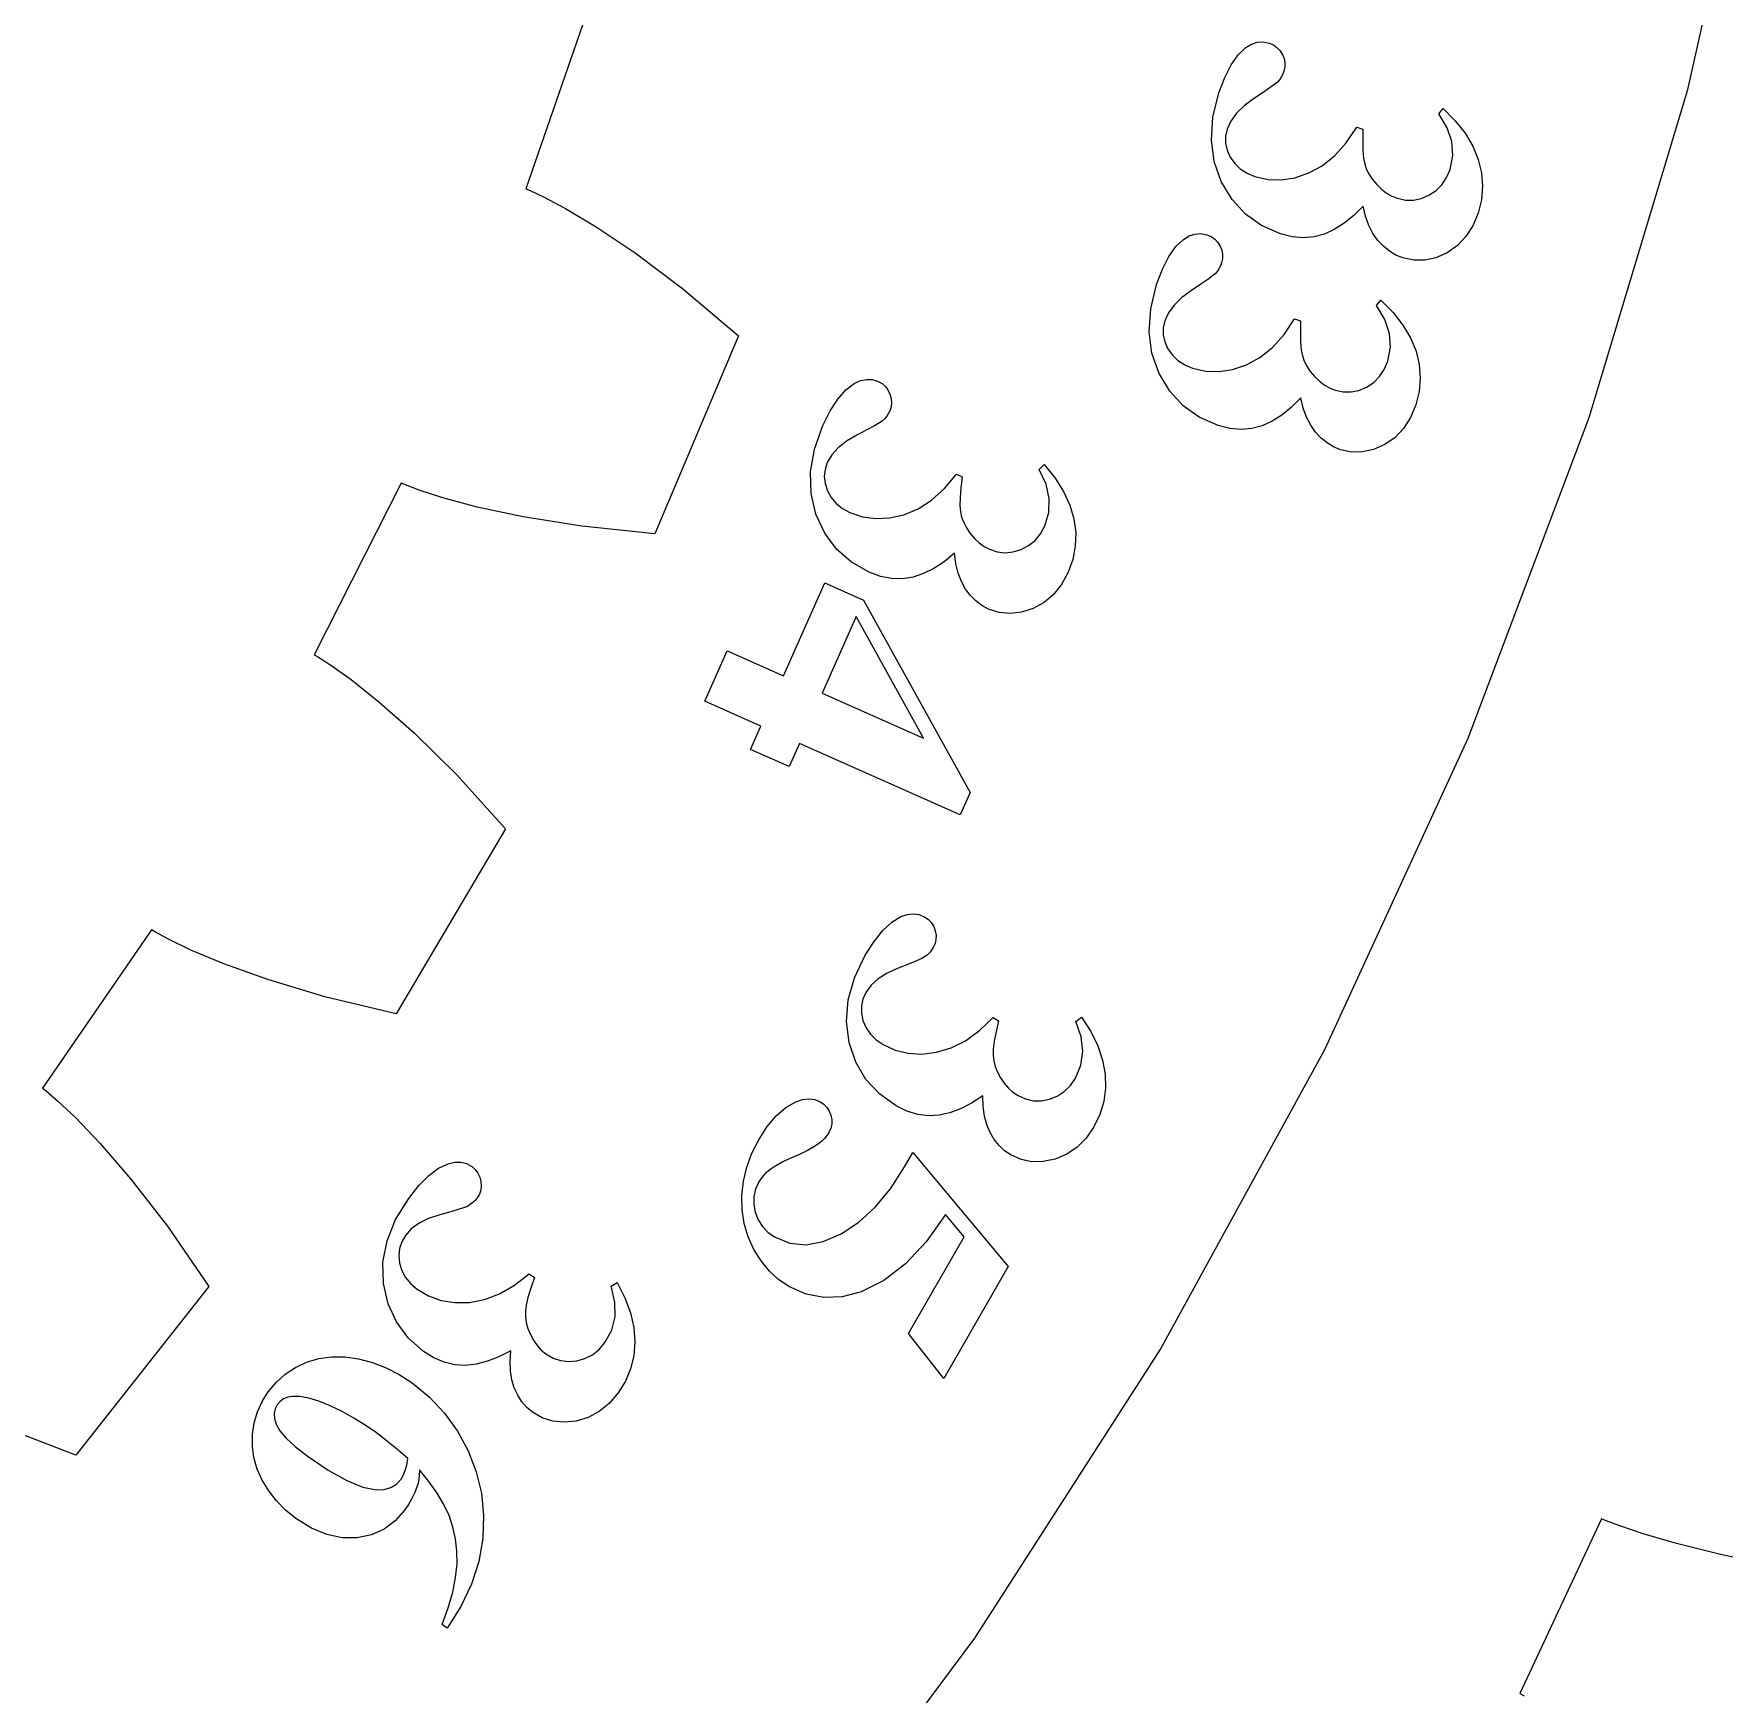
# Model space of a CAD drawing. Header units: metres. Extents: x -322 to 194, y -258 to 258.
# Drawn here: x 68.5 to 119.6, y -86.2 to -36 of the extents above; entities that cross this region are included whole.
import ezdxf

# ---------------------------------------------------------------- set-up
doc = ezdxf.new("R2010")
doc.units = ezdxf.units.M

msp = doc.modelspace()

# ---------------------------------------------------------------- linework, layer by layer
for p, q in [((118.508, -37.7112), (120.789, -27.6088)), ((85.2927, -35.221), (83.3859, -40.7125)), ((104.701, -36.968), (104.914, -36.6683)), ((104.914, -36.6683), (105.145, -36.4504)), ((105.145, -36.4504), (105.318, -36.3451)), ((105.318, -36.3451), (105.494, -36.2869)), ((105.494, -36.2869), (105.673, -36.2758)), ((105.673, -36.2758), (105.855, -36.3119)), ((105.855, -36.3119), (105.981, -36.366)), ((105.981, -36.366), (106.089, -36.4409)), ((106.089, -36.4409), (106.179, -36.5365)), ((106.179, -36.5365), (106.251, -36.653)), ((106.251, -36.653), (106.302, -36.7801)), ((106.302, -36.7801), (106.326, -36.9066)), ((104.508, -37.3494), (104.701, -36.968)), ((106.261, -37.2514), (106.216, -37.3386)), ((106.297, -37.158), (106.261, -37.2514)), ((106.325, -37.0326), (106.297, -37.158)), ((106.326, -36.9066), (106.325, -37.0326)), ((104.335, -37.8126), (104.508, -37.3494)), ((105.669, -37.8046), (105.384, -37.9938)), ((105.883, -37.6584), (105.669, -37.8046)), ((106.026, -37.555), (105.883, -37.6584)), ((106.1, -37.4944), (106.026, -37.555)), ((106.163, -37.4196), (106.1, -37.4944)), ((106.216, -37.3386), (106.163, -37.4196)), ((115.528, -47.63), (118.508, -37.7112)), ((104.155, -38.5469), (104.335, -37.8126)), ((105.094, -38.2089), (104.864, -38.4334)), ((105.384, -37.9938), (105.094, -38.2089)), ((110.977, -38.4472), (111.111, -38.289)), ((111.111, -38.289), (111.479, -38.6577)), ((104.108, -39.2394), (104.155, -38.5469)), ((104.694, -38.6672), (104.584, -38.9103)), ((104.864, -38.4334), (104.694, -38.6672)), ((111.229, -38.8697), (110.977, -38.4472)), ((111.479, -38.6577), (111.779, -39.0371)), ((104.191, -39.8903), (104.108, -39.2394)), ((104.584, -38.9103), (104.537, -39.1253)), ((104.537, -39.1253), (104.537, -39.3385)), ((104.537, -39.3385), (104.584, -39.5499)), ((107.836, -39.7127), (108.185, -39.3255)), ((108.185, -39.3255), (108.505, -38.8552)), ((108.505, -38.8552), (108.687, -38.9145)), ((108.687, -38.9145), (108.681, -39.2584)), ((108.681, -39.2584), (108.687, -39.5491)), ((111.371, -39.2909), (111.229, -38.8697)), ((111.401, -39.7106), (111.371, -39.2909)), ((111.779, -39.0371), (112.01, -39.427)), ((104.584, -39.5499), (104.677, -39.7596)), ((104.677, -39.7596), (104.811, -39.9527)), ((107.457, -40.0169), (107.836, -39.7127)), ((108.687, -39.5491), (108.708, -39.7866)), ((108.708, -39.7866), (108.742, -39.971)), ((111.321, -40.1288), (111.401, -39.7106)), ((112.01, -39.427), (112.174, -39.8276)), ((112.174, -39.8276), (112.271, -40.2338)), ((104.407, -40.4994), (104.191, -39.8903)), ((104.811, -39.9527), (104.98, -40.1144)), ((104.98, -40.1144), (105.184, -40.2448)), ((105.184, -40.2448), (105.423, -40.3437)), ((105.423, -40.3437), (105.818, -40.4324)), ((106.631, -40.3796), (107.049, -40.2381)), ((107.049, -40.2381), (107.457, -40.0169)), ((108.742, -39.971), (108.795, -40.1283)), ((108.795, -40.1283), (108.872, -40.2837)), ((108.872, -40.2837), (108.975, -40.4372)), ((111.216, -40.3789), (111.321, -40.1288)), ((112.271, -40.2338), (112.303, -40.6394)), ((83.3859, -40.7125), (83.522, -40.7689)), ((83.522, -40.7689), (83.9249, -40.9576)), ((104.73, -41.0395), (104.407, -40.4994)), ((105.818, -40.4324), (106.22, -40.4443)), ((106.22, -40.4443), (106.631, -40.3796)), ((108.975, -40.4372), (109.102, -40.5887)), ((109.102, -40.5887), (109.247, -40.7276)), ((109.247, -40.7276), (109.4, -40.8431)), ((109.4, -40.8431), (109.562, -40.9352)), ((110.682, -40.9126), (110.896, -40.7708)), ((110.896, -40.7708), (111.074, -40.5929)), ((111.074, -40.5929), (111.216, -40.3789)), ((112.303, -40.6394), (112.269, -41.0445)), ((83.9249, -40.9576), (84.5889, -41.3099)), ((84.5889, -41.3099), (85.5108, -41.8612)), ((105.135, -41.4819), (104.73, -41.0395)), ((108.692, -41.2376), (108.407, -41.5229)), ((108.768, -41.5464), (108.692, -41.2376)), ((109.562, -40.9352), (109.733, -41.0039)), ((109.733, -41.0039), (109.974, -41.0571)), ((109.974, -41.0571), (110.212, -41.0597)), ((110.212, -41.0597), (110.448, -41.0115)), ((110.448, -41.0115), (110.682, -40.9126)), ((112.269, -41.0445), (112.171, -41.449)), ((85.5108, -41.8612), (86.6894, -42.6526)), ((105.622, -41.8266), (105.135, -41.4819)), ((106.191, -42.0737), (105.622, -41.8266)), ((108.117, -41.7591), (107.822, -41.9459)), ((108.407, -41.5229), (108.117, -41.7591)), ((108.868, -41.8223), (108.768, -41.5464)), ((108.991, -42.0654), (108.868, -41.8223)), ((112.011, -41.8335), (111.801, -42.1615)), ((112.171, -41.449), (112.011, -41.8335)), ((103.031, -42.4638), (103.262, -42.2459)), ((103.262, -42.2459), (103.435, -42.1406)), ((103.435, -42.1406), (103.611, -42.0824)), ((103.611, -42.0824), (103.79, -42.0713)), ((103.79, -42.0713), (103.972, -42.1074)), ((103.972, -42.1074), (104.098, -42.1615)), ((104.098, -42.1615), (104.206, -42.2364)), ((104.206, -42.2364), (104.296, -42.332)), ((104.296, -42.332), (104.368, -42.4485)), ((106.546, -42.1628), (106.191, -42.0737)), ((106.887, -42.1941), (106.546, -42.1628)), ((107.212, -42.1677), (106.887, -42.1941)), ((107.522, -42.0835), (107.212, -42.1677)), ((107.822, -41.9459), (107.522, -42.0835)), ((109.139, -42.2756), (108.991, -42.0654)), ((109.305, -42.4543), (109.139, -42.2756)), ((111.801, -42.1615), (111.541, -42.433)), ((86.6894, -42.6526), (88.125, -43.7325)), ((102.625, -43.1449), (102.818, -42.7635)), ((102.818, -42.7635), (103.031, -42.4638)), ((104.368, -42.4485), (104.419, -42.5756)), ((104.442, -42.8281), (104.414, -42.9534)), ((104.419, -42.5756), (104.443, -42.7021)), ((104.443, -42.7021), (104.442, -42.8281)), ((109.486, -42.6022), (109.305, -42.4543)), ((109.682, -42.7192), (109.486, -42.6022)), ((109.892, -42.8052), (109.682, -42.7192)), ((110.225, -42.8765), (109.892, -42.8052)), ((110.559, -42.8741), (110.225, -42.8765)), ((110.894, -42.7979), (110.559, -42.8741)), ((111.23, -42.648), (110.894, -42.7979)), ((111.541, -42.433), (111.23, -42.648)), ((102.452, -43.6081), (102.625, -43.1449)), ((104.143, -43.3504), (104, -43.4539)), ((104.217, -43.2898), (104.143, -43.3504)), ((104.279, -43.2151), (104.217, -43.2898)), ((104.333, -43.1341), (104.279, -43.2151)), ((104.378, -43.0469), (104.333, -43.1341)), ((104.414, -42.9534), (104.378, -43.0469)), ((88.125, -43.7325), (89.8184, -45.1593)), ((102.272, -44.3424), (102.452, -43.6081)), ((103.501, -43.7892), (103.211, -44.0044)), ((103.786, -43.6001), (103.501, -43.7892)), ((104, -43.4539), (103.786, -43.6001)), ((102.225, -45.0349), (102.272, -44.3424)), ((102.981, -44.2289), (102.811, -44.4627)), ((103.211, -44.0044), (102.981, -44.2289)), ((109.094, -44.2426), (109.228, -44.0844)), ((109.346, -44.6652), (109.094, -44.2426)), ((109.228, -44.0844), (109.596, -44.4532)), ((102.701, -44.7058), (102.654, -44.9208)), ((102.654, -44.9208), (102.654, -45.134)), ((102.811, -44.4627), (102.701, -44.7058)), ((106.302, -45.121), (106.622, -44.6507)), ((106.622, -44.6507), (106.804, -44.71)), ((106.804, -44.71), (106.797, -45.0539)), ((109.488, -45.0864), (109.346, -44.6652)), ((109.596, -44.4532), (109.896, -44.8326)), ((109.896, -44.8326), (110.127, -45.2225)), ((89.8184, -45.1593), (87.2825, -51.1398)), ((102.308, -45.6858), (102.225, -45.0349)), ((102.654, -45.134), (102.701, -45.3454)), ((102.701, -45.3454), (102.794, -45.5551)), ((105.953, -45.5082), (106.302, -45.121)), ((106.797, -45.0539), (106.804, -45.3445)), ((106.804, -45.3445), (106.825, -45.5821)), ((109.518, -45.5061), (109.488, -45.0864)), ((110.127, -45.2225), (110.291, -45.6231)), ((102.524, -46.2949), (102.308, -45.6858)), ((102.794, -45.5551), (102.928, -45.7482)), ((102.928, -45.7482), (103.097, -45.9099)), ((103.097, -45.9099), (103.301, -46.0402)), ((105.166, -46.0336), (105.574, -45.8124)), ((105.574, -45.8124), (105.953, -45.5082)), ((106.825, -45.5821), (106.858, -45.7665)), ((106.858, -45.7665), (106.911, -45.9238)), ((106.911, -45.9238), (106.989, -46.0792)), ((109.333, -46.1744), (109.438, -45.9243)), ((109.438, -45.9243), (109.518, -45.5061)), ((110.291, -45.6231), (110.388, -46.0293)), ((93.4969, -46.5141), (93.6778, -46.4746)), ((93.6778, -46.4746), (93.8569, -46.4823)), ((93.8569, -46.4823), (94.0342, -46.5372)), ((102.847, -46.835), (102.524, -46.2949)), ((103.301, -46.0402), (103.54, -46.1392)), ((103.54, -46.1392), (103.935, -46.2279)), ((103.935, -46.2279), (104.337, -46.2398)), ((104.337, -46.2398), (104.748, -46.175)), ((104.748, -46.175), (105.166, -46.0336)), ((106.989, -46.0792), (107.092, -46.2327)), ((107.092, -46.2327), (107.219, -46.3842)), ((107.219, -46.3842), (107.364, -46.5231)), ((109.013, -46.5663), (109.191, -46.3884)), ((109.191, -46.3884), (109.333, -46.1744)), ((110.42, -46.4349), (110.386, -46.84)), ((110.388, -46.0293), (110.42, -46.4349)), ((92.8182, -47.0691), (93.0607, -46.7932)), ((93.0607, -46.7932), (93.314, -46.6008)), ((93.314, -46.6008), (93.4969, -46.5141)), ((94.0342, -46.5372), (94.1535, -46.6041)), ((94.1535, -46.6041), (94.253, -46.6899)), ((94.253, -46.6899), (94.3326, -46.7944)), ((94.3326, -46.7944), (94.3923, -46.9178)), ((94.3923, -46.9178), (94.4295, -47.0495)), ((103.252, -47.2774), (102.847, -46.835)), ((107.364, -46.5231), (107.517, -46.6385)), ((107.517, -46.6385), (107.679, -46.7307)), ((107.679, -46.7307), (107.85, -46.7994)), ((107.85, -46.7994), (108.091, -46.8526)), ((108.091, -46.8526), (108.329, -46.8552)), ((108.329, -46.8552), (108.565, -46.807)), ((108.565, -46.807), (108.798, -46.708)), ((108.798, -46.708), (109.013, -46.5663)), ((110.386, -46.84), (110.288, -47.2445)), ((92.3655, -47.8707), (92.5865, -47.4282)), ((92.5865, -47.4282), (92.8182, -47.0691)), ((94.3855, -47.4248), (94.3401, -47.514)), ((94.4261, -47.303), (94.3855, -47.4248)), ((94.4407, -47.1779), (94.4261, -47.303)), ((94.4295, -47.0495), (94.4407, -47.1779)), ((103.739, -47.6221), (103.252, -47.2774)), ((106.524, -47.3184), (106.234, -47.5546)), ((106.809, -47.0331), (106.524, -47.3184)), ((106.885, -47.3419), (106.809, -47.0331)), ((106.985, -47.6178), (106.885, -47.3419)), ((110.288, -47.2445), (110.128, -47.629)), ((92.1102, -48.5822), (92.3655, -47.8707)), ((93.6929, -48.0023), (93.3902, -48.1606)), ((93.9211, -47.8792), (93.6929, -48.0023)), ((94.0747, -47.7913), (93.9211, -47.8792)), ((94.1538, -47.7387), (94.0747, -47.7913)), ((94.2242, -47.6709), (94.1538, -47.7387)), ((94.2863, -47.596), (94.2242, -47.6709)), ((94.3401, -47.514), (94.2863, -47.596)), ((104.308, -47.8692), (103.739, -47.6221)), ((104.663, -47.9582), (104.308, -47.8692)), ((105.003, -47.9896), (104.663, -47.9582)), ((105.329, -47.9632), (105.003, -47.9896)), ((105.639, -47.879), (105.329, -47.9632)), ((105.939, -47.7414), (105.639, -47.879)), ((106.234, -47.5546), (105.939, -47.7414)), ((107.108, -47.8609), (106.985, -47.6178)), ((107.256, -48.071), (107.108, -47.8609)), ((109.918, -47.957), (109.658, -48.2285)), ((110.128, -47.629), (109.918, -47.957)), ((111.863, -57.3167), (115.528, -47.63)), ((93.0795, -48.3443), (92.8273, -48.5435)), ((93.3902, -48.1606), (93.0795, -48.3443)), ((107.422, -48.2498), (107.256, -48.071)), ((107.603, -48.3977), (107.422, -48.2498)), ((107.799, -48.5146), (107.603, -48.3977)), ((108.009, -48.6007), (107.799, -48.5146)), ((109.347, -48.4435), (109.011, -48.5934)), ((109.658, -48.2285), (109.347, -48.4435)), ((91.9903, -49.266), (92.1102, -48.5822)), ((92.4984, -48.9884), (92.4294, -49.1974)), ((92.6336, -48.7582), (92.4984, -48.9884)), ((92.8273, -48.5435), (92.6336, -48.7582)), ((108.342, -48.672), (108.009, -48.6007)), ((108.676, -48.6696), (108.342, -48.672)), ((109.011, -48.5934), (108.676, -48.6696)), ((92.0057, -49.9221), (91.9903, -49.266)), ((92.4294, -49.1974), (92.407, -49.4094)), ((92.407, -49.4094), (92.4313, -49.6246)), ((96.0364, -49.7778), (96.4036, -49.3435)), ((96.4036, -49.3435), (96.579, -49.4216)), ((96.579, -49.4216), (96.5362, -49.7628)), ((98.9048, -49.1961), (99.055, -49.0528)), ((99.1115, -49.6427), (98.9048, -49.1961)), ((99.055, -49.0528), (99.3823, -49.458)), ((99.3823, -49.458), (99.6407, -49.8666)), ((79.6142, -49.6073), (76.9923, -54.7957)), ((79.7493, -49.6659), (79.6142, -49.6073)), ((80.165, -49.8244), (79.7493, -49.6659)), ((80.8799, -50.0568), (80.165, -49.8244)), ((81.9171, -50.3362), (80.8799, -50.0568)), ((92.1565, -50.5504), (92.0057, -49.9221)), ((92.4313, -49.6246), (92.5022, -49.8428)), ((92.5022, -49.8428), (92.6154, -50.0489)), ((92.6154, -50.0489), (92.7666, -50.2274)), ((95.6486, -50.1264), (96.0364, -49.7778)), ((96.5126, -50.0526), (96.508, -50.291)), ((96.5362, -49.7628), (96.5126, -50.0526)), ((99.2082, -50.0764), (99.1115, -49.6427)), ((99.6407, -49.8666), (99.8302, -50.2786)), ((83.3053, -50.6333), (81.9171, -50.3362)), ((92.4211, -51.1213), (92.1565, -50.5504)), ((92.7666, -50.2274), (92.9559, -50.3783)), ((92.9559, -50.3783), (93.1831, -50.5017)), ((93.1831, -50.5017), (93.5664, -50.6312)), ((94.3806, -50.6636), (94.8114, -50.5667)), ((94.8114, -50.5667), (95.2403, -50.3893)), ((95.2403, -50.3893), (95.6486, -50.1264)), ((96.508, -50.291), (96.5224, -50.4779)), ((96.5224, -50.4779), (96.5587, -50.6399)), ((99.0713, -50.9045), (99.1948, -50.497)), ((99.1948, -50.497), (99.2082, -50.0764)), ((99.8302, -50.2786), (99.9509, -50.6941)), ((85.0796, -50.9145), (83.3053, -50.6333)), ((87.2825, -51.1398), (85.0796, -50.9145)), ((93.5664, -50.6312), (93.9656, -50.6851)), ((93.9656, -50.6851), (94.3806, -50.6636)), ((96.5587, -50.6399), (96.6198, -50.8026)), ((96.6198, -50.8026), (96.7058, -50.9659)), ((96.7058, -50.9659), (96.8167, -51.13)), ((98.9404, -51.1423), (99.0713, -50.9045)), ((99.9509, -50.6941), (100.005, -51.1082)), ((92.7776, -51.6036), (92.4211, -51.1213)), ((96.8167, -51.13), (96.9456, -51.2832)), ((96.9456, -51.2832), (97.0859, -51.414)), ((97.0859, -51.414), (97.2375, -51.5226)), ((97.2375, -51.5226), (97.4004, -51.6088)), ((98.3534, -51.6171), (98.5814, -51.4986)), ((98.5814, -51.4986), (98.7771, -51.3403)), ((98.7771, -51.3403), (98.9404, -51.1423)), ((99.9943, -51.515), (99.9187, -51.9143)), ((100.005, -51.1082), (99.9943, -51.515)), ((93.2259, -51.9973), (92.7776, -51.6036)), ((93.766, -52.3025), (93.2259, -51.9973)), ((96.0275, -51.9864), (95.7146, -52.1909)), ((96.3405, -51.7324), (96.0275, -51.9864)), ((96.3838, -52.0474), (96.3405, -51.7324)), ((96.4543, -52.3323), (96.3838, -52.0474)), ((97.4004, -51.6088), (97.6343, -51.6869)), ((97.6343, -51.6869), (97.8711, -51.7144)), ((97.8711, -51.7144), (98.1108, -51.6911)), ((98.1108, -51.6911), (98.3534, -51.6171)), ((99.9187, -51.9143), (99.7783, -52.3063)), ((94.1101, -52.4282), (93.766, -52.3025)), ((94.4452, -52.4949), (94.1101, -52.4282)), ((94.7715, -52.5027), (94.4452, -52.4949)), ((95.0888, -52.4514), (94.7715, -52.5027)), ((95.4017, -52.3459), (95.0888, -52.4514)), ((95.7146, -52.1909), (95.4017, -52.3459)), ((96.5519, -52.5869), (96.4543, -52.3323)), ((96.6767, -52.8114), (96.5519, -52.5869)), ((99.7783, -52.3063), (99.5796, -52.672)), ((91.1694, -55.435), (92.4189, -52.6286)), ((92.4189, -52.6286), (93.5883, -53.1492)), ((96.8236, -53.0066), (96.6767, -52.8114)), ((96.9882, -53.1726), (96.8236, -53.0066)), ((99.3365, -52.9763), (99.0492, -53.2191)), ((99.5796, -52.672), (99.3365, -52.9763)), ((93.5883, -53.1492), (96.8149, -58.9621)), ((97.1704, -53.3093), (96.9882, -53.1726)), ((97.3704, -53.4169), (97.1704, -53.3093)), ((97.6944, -53.5226), (97.3704, -53.4169)), ((98.0269, -53.5551), (97.6944, -53.5226)), ((98.3679, -53.5144), (98.0269, -53.5551)), ((98.7175, -53.4004), (98.3679, -53.5144)), ((99.0492, -53.2191), (98.7175, -53.4004)), ((93.367, -53.6461), (92.3388, -55.9556)), ((95.4064, -57.3214), (93.367, -53.6461)), ((76.9923, -54.7957), (77.1197, -54.8697)), ((77.1197, -54.8697), (77.4939, -55.1104)), ((77.4939, -55.1104), (78.105, -55.5481)), ((88.7971, -56.2002), (89.4739, -54.6801)), ((89.4739, -54.6801), (91.1694, -55.435)), ((78.105, -55.5481), (78.9452, -56.2174)), ((92.3388, -55.9556), (95.4064, -57.3214)), ((78.9452, -56.2174), (80.0078, -57.1587)), ((90.4926, -56.9551), (88.7971, -56.2002)), ((80.0078, -57.1587), (81.2867, -58.4203)), ((90.1803, -57.6567), (90.4926, -56.9551)), ((91.3496, -58.1773), (90.1803, -57.6567)), ((91.662, -57.4757), (91.3496, -58.1773)), ((96.5147, -59.6363), (91.662, -57.4757)), ((107.531, -66.7241), (111.863, -57.3167)), ((81.2867, -58.4203), (82.7747, -60.0602)), ((96.8149, -58.9621), (96.5147, -59.6363)), ((82.7747, -60.0602), (79.4644, -65.6492)), ((94.451, -62.8776), (94.723, -62.7127)), ((94.723, -62.7127), (94.9139, -62.6456)), ((94.9139, -62.6456), (95.098, -62.6252)), ((95.098, -62.6252), (95.2753, -62.6516)), ((95.2753, -62.6516), (95.4458, -62.7247)), ((95.4458, -62.7247), (95.5575, -62.8038)), ((95.5575, -62.8038), (95.6475, -62.8994)), ((72.0687, -63.1084), (68.7788, -67.901)), ((72.1948, -63.1845), (72.0687, -63.1084)), ((72.5858, -63.3969), (72.1948, -63.1845)), ((93.9129, -63.4595), (94.1809, -63.1266)), ((94.1809, -63.1266), (94.451, -62.8776)), ((95.6475, -62.8994), (95.7157, -63.0117)), ((95.7157, -63.0117), (95.7623, -63.1406)), ((95.7623, -63.1406), (95.7854, -63.2755)), ((95.7854, -63.2755), (95.7832, -63.4044)), ((73.2633, -63.7225), (72.5858, -63.3969)), ((74.254, -64.1377), (73.2633, -63.7225)), ((93.6469, -63.8765), (93.9129, -63.4595)), ((95.5859, -63.8041), (95.5163, -63.8721)), ((95.6479, -63.7281), (95.5859, -63.8041)), ((95.7025, -63.6442), (95.6479, -63.7281)), ((95.7555, -63.5273), (95.7025, -63.6442)), ((95.7832, -63.4044), (95.7555, -63.5273)), ((75.5902, -64.6172), (74.254, -64.1377)), ((93.3186, -64.5574), (93.6469, -63.8765)), ((94.6357, -64.2719), (94.3075, -64.4221)), ((94.9533, -64.1461), (94.6357, -64.2719)), ((95.1931, -64.0475), (94.9533, -64.1461)), ((95.355, -63.9762), (95.1931, -64.0475)), ((95.4392, -63.9322), (95.355, -63.9762)), ((95.5163, -63.8721), (95.4392, -63.9322)), ((77.3112, -65.1324), (75.5902, -64.6172)), ((93.1279, -65.2249), (93.3186, -64.5574)), ((93.8208, -64.7872), (93.6622, -65.002)), ((94.0358, -64.5939), (93.8208, -64.7872)), ((94.3075, -64.4221), (94.0358, -64.5939)), ((79.4644, -65.6492), (77.3112, -65.1324)), ((93.0747, -65.879), (93.1279, -65.2249)), ((93.5718, -65.2026), (93.5273, -65.4111)), ((93.6622, -65.002), (93.5718, -65.2026)), ((93.159, -66.5197), (93.0747, -65.879)), ((93.5273, -65.4111), (93.529, -65.6276)), ((93.529, -65.6276), (93.5767, -65.8521)), ((93.5767, -65.8521), (93.6678, -66.0689)), ((97.0983, -66.1568), (97.5089, -65.7633)), ((97.5089, -65.7633), (97.6752, -65.8593)), ((97.6752, -65.8593), (97.597, -66.1942)), ((100.012, -65.8782), (100.176, -65.7514)), ((100.171, -66.344), (100.012, -65.8782)), ((100.176, -65.7514), (100.459, -66.1886)), ((93.6678, -66.0689), (93.7995, -66.2622)), ((93.7995, -66.2622), (93.9719, -66.4321)), ((96.6763, -66.463), (97.0983, -66.1568)), ((97.597, -66.1942), (97.5432, -66.48)), ((100.222, -66.7853), (100.171, -66.344)), ((100.459, -66.1886), (100.674, -66.6219)), ((93.3625, -67.1151), (93.159, -66.5197)), ((93.9719, -66.4321), (94.185, -66.5786)), ((94.185, -66.5786), (94.5527, -66.7474)), ((94.5527, -66.7474), (94.9441, -66.8428)), ((94.9441, -66.8428), (95.359, -66.8648)), ((95.359, -66.8648), (95.7976, -66.8134)), ((95.7976, -66.8134), (96.2427, -66.6818)), ((96.2427, -66.6818), (96.6763, -66.463)), ((97.5137, -66.7165), (97.5085, -66.904)), ((97.5085, -66.904), (97.5276, -67.0688)), ((97.5432, -66.48), (97.5137, -66.7165)), ((100.164, -67.2022), (100.222, -66.7853)), ((100.674, -66.6219), (100.819, -67.0515)), ((102.554, -75.8065), (107.531, -66.7241)), ((93.6665, -67.632), (93.3625, -67.1151)), ((97.5276, -67.0688), (97.5714, -67.237)), ((97.5714, -67.237), (97.6399, -67.4085)), ((97.6399, -67.4085), (97.733, -67.5832)), ((99.9988, -67.5946), (100.164, -67.2022)), ((100.819, -67.0515), (100.896, -67.4773)), ((68.7788, -67.901), (68.8951, -67.9913)), ((94.0712, -68.0704), (93.6665, -67.632)), ((97.733, -67.5832), (97.8452, -67.749)), ((97.8452, -67.749), (97.9711, -67.8938)), ((97.9711, -67.8938), (98.1105, -68.0176)), ((99.6607, -67.9973), (99.8438, -67.8174)), ((99.8438, -67.8174), (99.9988, -67.5946)), ((100.906, -67.8948), (100.853, -68.2982)), ((100.896, -67.4773), (100.906, -67.8948)), ((68.8951, -67.9913), (69.2339, -68.2798)), ((69.2339, -68.2798), (69.7812, -68.795)), ((91.2433, -68.484), (91.5426, -68.3113)), ((91.5426, -68.3113), (91.7507, -68.2414)), ((91.7507, -68.2414), (91.9434, -68.217)), ((91.9434, -68.217), (92.1209, -68.2381)), ((92.1209, -68.2381), (92.2831, -68.3047)), ((92.2831, -68.3047), (92.3922, -68.3818)), ((92.3922, -68.3818), (92.4819, -68.4763)), ((94.5765, -68.4305), (94.0712, -68.0704)), ((94.9055, -68.5914), (94.5765, -68.4305)), ((96.8587, -68.3524), (96.5261, -68.5231)), ((97.1965, -68.1325), (96.8587, -68.3524)), ((97.2066, -68.4504), (97.1965, -68.1325)), ((97.247, -68.741), (97.2066, -68.4504)), ((98.1105, -68.0176), (98.2635, -68.1204)), ((98.2635, -68.1204), (98.4879, -68.2226)), ((98.4879, -68.2226), (98.7206, -68.2746)), ((98.7206, -68.2746), (98.9614, -68.2765)), ((98.9614, -68.2765), (99.2104, -68.2283)), ((99.2104, -68.2283), (99.4496, -68.1342)), ((99.4496, -68.1342), (99.6607, -67.9973)), ((100.853, -68.2982), (100.736, -68.6875)), ((69.7812, -68.795), (70.5247, -69.5703)), ((90.6853, -69.0556), (90.9576, -68.7321)), ((90.9576, -68.7321), (91.2433, -68.484)), ((92.4819, -68.4763), (92.5525, -68.5881)), ((92.5525, -68.5881), (92.6038, -68.7173)), ((92.6038, -68.7173), (92.6325, -68.8522)), ((92.6325, -68.8522), (92.6343, -68.9809)), ((95.2319, -68.6928), (94.9055, -68.5914)), ((95.5555, -68.7346), (95.2319, -68.6928)), ((95.8765, -68.7168), (95.5555, -68.7346)), ((96.1987, -68.6446), (95.8765, -68.7168)), ((96.5261, -68.5231), (96.1987, -68.6446)), ((97.3174, -69.0045), (97.247, -68.741)), ((100.736, -68.6875), (100.555, -69.0626)), ((90.2197, -69.8633), (90.4265, -69.4544)), ((90.4265, -69.4544), (90.6853, -69.0556)), ((92.4161, -69.4129), (92.3282, -69.5007)), ((92.4925, -69.3191), (92.4161, -69.4129)), ((92.5575, -69.2194), (92.4925, -69.3191)), ((92.6094, -69.1033), (92.5575, -69.2194)), ((92.6343, -68.9809), (92.6094, -69.1033)), ((97.418, -69.2408), (97.3174, -69.0045)), ((97.5437, -69.4503), (97.418, -69.2408)), ((97.6901, -69.6325), (97.5437, -69.4503)), ((100.32, -69.4056), (100.046, -69.6828)), ((100.555, -69.0626), (100.32, -69.4056)), ((70.5247, -69.5703), (71.4524, -70.6449)), ((90.0661, -70.2812), (90.2197, -69.8633)), ((91.6545, -69.8968), (91.3478, -70.0348)), ((91.9036, -69.7755), (91.6545, -69.8968)), ((92.0951, -69.6708), (91.9036, -69.7755)), ((92.2288, -69.5827), (92.0951, -69.6708)), ((92.3282, -69.5007), (92.2288, -69.5827)), ((94.8363, -70.2764), (95.0786, -69.8447)), ((95.0786, -69.8447), (97.9687, -73.2869)), ((97.857, -69.7876), (97.6901, -69.6325)), ((98.0446, -69.9155), (97.857, -69.7876)), ((98.3558, -70.0545), (98.0446, -69.9155)), ((99.7349, -69.8942), (99.3861, -70.0399)), ((100.046, -69.6828), (99.7349, -69.8942)), ((80.4574, -70.5363), (80.752, -70.3169)), ((80.752, -70.3169), (81.0397, -70.1813)), ((81.0397, -70.1813), (81.2366, -70.1345)), ((81.2366, -70.1345), (81.4218, -70.1335)), ((81.4218, -70.1335), (81.5954, -70.1783)), ((81.5954, -70.1783), (81.7574, -70.2688)), ((81.7574, -70.2688), (81.8602, -70.3591)), ((81.8602, -70.3591), (81.9397, -70.4637)), ((81.9397, -70.4637), (81.9958, -70.5825)), ((89.9658, -70.708), (90.0661, -70.2812)), ((90.6303, -70.4681), (90.5578, -70.5455)), ((90.708, -70.4009), (90.6303, -70.4681)), ((90.8312, -70.3104), (90.708, -70.4009)), ((90.9789, -70.2193), (90.8312, -70.3104)), ((91.151, -70.1274), (90.9789, -70.2193)), ((91.3478, -70.0348), (91.151, -70.1274)), ((94.4086, -70.9356), (94.8363, -70.2764)), ((98.6831, -70.1216), (98.3558, -70.0545)), ((99.0265, -70.1167), (98.6831, -70.1216)), ((99.3861, -70.0399), (99.0265, -70.1167)), ((71.4524, -70.6449), (72.5517, -72.0657)), ((79.8479, -71.2263), (80.156, -70.8394)), ((80.156, -70.8394), (80.4574, -70.5363)), ((82.0218, -70.9801), (81.9815, -71.0994)), ((81.9958, -70.5825), (82.0286, -70.7156)), ((82.0375, -70.8521), (82.0218, -70.9801)), ((82.0286, -70.7156), (82.0375, -70.8521)), ((89.9188, -71.1439), (89.9658, -70.708)), ((90.3287, -70.9494), (90.2774, -71.1751)), ((90.4288, -70.7305), (90.3287, -70.9494)), ((90.4907, -70.6329), (90.4288, -70.7305)), ((90.5578, -70.5455), (90.4907, -70.6329)), ((93.9454, -71.493), (94.4086, -70.9356)), ((79.4503, -71.8692), (79.8479, -71.2263)), ((81.5363, -71.504), (81.3677, -71.558)), ((81.6246, -71.469), (81.5363, -71.504)), ((81.7075, -71.4173), (81.6246, -71.469)), ((81.7838, -71.3569), (81.7075, -71.4173)), ((81.8535, -71.2879), (81.7838, -71.3569)), ((81.9165, -71.2101), (81.8535, -71.2879)), ((81.9815, -71.0994), (81.9165, -71.2101)), ((89.9261, -71.5757), (89.9188, -71.1439)), ((90.2774, -71.1751), (90.275, -71.4075)), ((90.275, -71.4075), (90.3214, -71.6465)), ((93.4469, -71.9484), (93.9454, -71.493)), ((79.1908, -72.5131), (79.4503, -71.8692)), ((80.1597, -71.9804), (79.9256, -72.1501)), ((80.4478, -71.838), (80.1597, -71.9804)), ((80.7899, -71.7229), (80.4478, -71.838)), ((81.1189, -71.6309), (80.7899, -71.7229)), ((81.3677, -71.558), (81.1189, -71.6309)), ((89.9888, -71.9905), (89.9261, -71.5757)), ((90.1069, -72.3885), (89.9888, -71.9905)), ((90.3214, -71.6465), (90.411, -71.8745)), ((90.411, -71.8745), (90.5382, -72.0739)), ((92.9128, -72.302), (93.4469, -71.9484)), ((96.0685, -71.7141), (95.4813, -72.5421)), ((96.6381, -72.3917), (96.0685, -71.7141)), ((72.5517, -72.0657), (73.8079, -73.8893)), ((79.0695, -73.158), (79.1908, -72.5131)), ((79.6346, -72.5372), (79.5686, -72.74)), ((79.7455, -72.3472), (79.6346, -72.5372)), ((79.9256, -72.1501), (79.7455, -72.3472)), ((90.2804, -72.7695), (90.1069, -72.3885)), ((90.5382, -72.0739), (90.7031, -72.2447)), ((90.7031, -72.2447), (90.9055, -72.3867)), ((90.9055, -72.3867), (91.37, -72.5772)), ((91.8594, -72.6266), (92.3737, -72.5348)), ((92.3737, -72.5348), (92.9128, -72.302)), ((95.4813, -72.5421), (94.8605, -73.208)), ((94.9511, -75.3136), (96.6381, -72.3917)), ((79.5686, -72.74), (79.5476, -72.9555)), ((79.5476, -72.9555), (79.5716, -73.1837)), ((90.4977, -73.1192), (90.2804, -72.7695)), ((91.37, -72.5772), (91.8594, -72.6266)), ((79.0863, -73.804), (79.0695, -73.158)), ((79.5716, -73.1837), (79.6395, -73.4088)), ((79.6395, -73.4088), (79.7503, -73.6149)), ((83.0421, -73.8549), (83.4915, -73.5065)), ((83.4915, -73.5065), (83.6469, -73.6193)), ((90.7463, -73.423), (90.4977, -73.1192)), ((91.0263, -73.6807), (90.7463, -73.423)), ((94.8605, -73.208), (94.2061, -73.7118)), ((97.9687, -73.2869), (96.0167, -76.6679)), ((73.8079, -73.8893), (69.7821, -78.9872)), ((79.2265, -74.4174), (79.0863, -73.804)), ((79.7503, -73.6149), (79.904, -73.8019)), ((79.904, -73.8019), (80.1006, -73.9698)), ((80.1006, -73.9698), (80.4487, -74.1761)), ((82.5903, -74.1153), (83.0421, -73.8549)), ((83.5341, -73.9442), (83.4507, -74.2227)), ((83.6469, -73.6193), (83.5341, -73.9442)), ((85.9687, -73.8823), (86.1455, -73.7734)), ((86.0781, -74.3622), (85.9687, -73.8823)), ((86.1455, -73.7734), (86.3813, -74.2378)), ((91.3375, -73.8925), (91.0263, -73.6807)), ((91.8564, -74.1234), (91.3375, -73.8925)), ((93.5182, -74.0534), (92.9467, -74.2039)), ((94.2061, -73.7118), (93.5182, -74.0534)), ((79.4749, -74.9633), (79.2265, -74.4174)), ((80.4487, -74.1761), (80.8279, -74.3119)), ((80.8279, -74.3119), (81.2383, -74.3771)), ((81.2383, -74.3771), (81.6799, -74.3719)), ((81.6799, -74.3719), (82.1362, -74.2876)), ((82.1362, -74.2876), (82.5903, -74.1153)), ((83.3966, -74.455), (83.3719, -74.6408)), ((83.4507, -74.2227), (83.3966, -74.455)), ((86.0825, -74.8064), (86.0781, -74.3622)), ((86.3813, -74.2378), (86.5491, -74.6912)), ((92.3928, -74.2272), (91.8564, -74.1234)), ((92.9467, -74.2039), (92.3928, -74.2272)), ((79.8315, -75.4416), (79.4749, -74.9633)), ((83.3719, -74.6408), (83.3737, -74.8068)), ((83.3737, -74.8068), (83.3997, -74.9786)), ((83.3997, -74.9786), (83.4498, -75.1563)), ((85.9819, -75.215), (86.0825, -74.8064)), ((86.5491, -74.6912), (86.6488, -75.1336)), ((80.2964, -75.8524), (79.8315, -75.4416)), ((83.4498, -75.1563), (83.5242, -75.3398)), ((83.5242, -75.3398), (83.6185, -75.5164)), ((83.6185, -75.5164), (83.7284, -75.6736)), ((85.5989, -75.7934), (85.7764, -75.588)), ((85.7764, -75.588), (85.9819, -75.215)), ((86.6805, -75.5651), (86.6474, -75.9814)), ((86.6488, -75.1336), (86.6805, -75.5651)), ((96.0167, -76.6679), (94.9511, -75.3136)), ((76.7603, -76.1804), (77.1263, -76.0695)), ((77.1263, -76.0695), (77.5104, -76.0152)), ((77.5104, -76.0152), (77.9124, -76.0176)), ((77.9124, -76.0176), (78.3325, -76.0767)), ((78.3325, -76.0767), (78.7551, -76.1879)), ((80.6068, -76.0469), (80.2964, -75.8524)), ((80.9207, -76.1819), (80.6068, -76.0469)), ((82.5742, -76.0134), (82.2256, -76.1484)), ((82.9331, -75.83), (82.5742, -76.0134)), ((82.91, -76.1472), (82.9331, -75.83)), ((83.7284, -75.6736), (83.8541, -75.8113)), ((83.8541, -75.8113), (83.9956, -75.9295)), ((83.9956, -75.9295), (84.2081, -76.0546)), ((84.2081, -76.0546), (84.4341, -76.1306)), ((84.926, -76.1358), (85.1737, -76.0672)), ((85.1737, -76.0672), (85.398, -75.9531)), ((85.398, -75.9531), (85.5989, -75.7934)), ((86.6474, -75.9814), (86.5523, -76.377)), ((96.9552, -84.5195), (102.554, -75.8065)), ((75.8393, -76.7877), (76.1129, -76.5431)), ((76.1129, -76.5431), (76.42, -76.3407)), ((76.42, -76.3407), (76.7603, -76.1804)), ((78.7551, -76.1879), (79.1652, -76.3461)), ((79.1652, -76.3461), (79.5629, -76.5511)), ((79.5629, -76.5511), (79.9481, -76.803)), ((81.2383, -76.2573), (80.9207, -76.1819)), ((81.5593, -76.2731), (81.2383, -76.2573)), ((81.8873, -76.235), (81.5593, -76.2731)), ((82.2256, -76.1484), (81.8873, -76.235)), ((82.9198, -76.4405), (82.91, -76.1472)), ((82.9623, -76.7099), (82.9198, -76.4405)), ((84.4341, -76.1306), (84.6734, -76.1577)), ((84.6734, -76.1577), (84.926, -76.1358)), ((86.5523, -76.377), (86.3953, -76.7519)), ((75.4152, -77.367), (75.5989, -77.0745)), ((75.5989, -77.0745), (75.8393, -76.7877)), ((79.9481, -76.803), (80.4718, -77.2348)), ((83.0376, -76.9554), (82.9623, -76.7099)), ((83.1408, -77.1768), (83.0376, -76.9554)), ((86.1765, -77.1061), (85.9061, -77.4225)), ((86.3953, -76.7519), (86.1765, -77.1061)), ((75.2752, -77.6783), (75.4152, -77.367)), ((75.8066, -77.5852), (75.7801, -77.7247)), ((75.8703, -77.4632), (75.8066, -77.5852)), ((75.9592, -77.3647), (75.8703, -77.4632)), ((76.0655, -77.2898), (75.9592, -77.3647)), ((76.1891, -77.2388), (76.0655, -77.2898)), ((76.3301, -77.2114), (76.1891, -77.2388)), ((76.5583, -77.2139), (76.3301, -77.2114)), ((76.825, -77.2626), (76.5583, -77.2139)), ((77.1302, -77.3575), (76.825, -77.2626)), ((77.4738, -77.4985), (77.1302, -77.3575)), ((77.8335, -77.6727), (77.4738, -77.4985)), ((80.4718, -77.2348), (80.929, -77.7208)), ((83.2672, -77.3734), (83.1408, -77.1768)), ((83.4171, -77.5451), (83.2672, -77.3734)), ((83.5903, -77.6918), (83.4171, -77.5451)), ((85.9061, -77.4225), (85.6051, -77.6696)), ((75.127, -78.357), (75.1792, -78.0083)), ((75.1792, -78.0083), (75.2752, -77.6783)), ((75.7801, -77.7247), (75.7909, -77.8816)), ((75.7909, -77.8816), (75.8389, -78.056)), ((75.8389, -78.056), (75.9473, -78.2532)), ((78.1867, -77.8672), (77.8335, -77.6727)), ((78.5336, -78.0819), (78.1867, -77.8672)), ((78.8742, -78.3169), (78.5336, -78.0819)), ((80.929, -77.7208), (81.3195, -78.2611)), ((83.8852, -77.8626), (83.5903, -77.6918)), ((84.2037, -77.9636), (83.8852, -77.8626)), ((84.5458, -77.9946), (84.2037, -77.9636)), ((84.9114, -77.9558), (84.5458, -77.9946)), ((85.2736, -77.8474), (84.9114, -77.9558)), ((85.6051, -77.6696), (85.2736, -77.8474)), ((69.7821, -78.9872), (67.717, -78.188)), ((75.1227, -78.7124), (75.127, -78.357)), ((75.9473, -78.2532), (76.1394, -78.4773)), ((76.1394, -78.4773), (76.4149, -78.7283)), ((79.051, -78.4503), (78.8742, -78.3169)), ((79.2683, -78.623), (79.051, -78.4503)), ((79.5261, -78.835), (79.2683, -78.623)), ((81.3195, -78.2611), (81.6435, -78.8555)), ((75.1705, -79.0623), (75.1227, -78.7124)), ((75.2703, -79.4067), (75.1705, -79.0623)), ((76.4149, -78.7283), (76.774, -79.0061)), ((76.774, -79.0061), (77.4113, -79.438)), ((79.8244, -79.0864), (79.5261, -78.835)), ((79.7869, -79.286), (79.8244, -79.0864)), ((81.6435, -78.8555), (81.889, -79.4879)), ((75.4221, -79.7457), (75.2703, -79.4067)), ((77.4113, -79.438), (77.9737, -79.7532)), ((79.6174, -79.7098), (79.6835, -79.5977)), ((79.6835, -79.5977), (79.74, -79.4564)), ((79.74, -79.4564), (79.7869, -79.286)), ((80.1629, -79.5861), (80.1483, -79.7188)), ((80.1717, -79.4351), (80.1629, -79.5861)), ((80.4592, -79.7871), (80.1717, -79.4351)), ((81.889, -79.4879), (82.0441, -80.1407)), ((75.619, -80.0699), (75.4221, -79.7457)), ((75.854, -80.3701), (75.619, -80.0699)), ((77.9737, -79.7532), (78.4613, -79.9518)), ((78.4613, -79.9518), (78.874, -80.0337)), ((78.874, -80.0337), (79.1023, -80.0255)), ((79.1023, -80.0255), (79.3022, -79.9687)), ((79.3022, -79.9687), (79.474, -79.8635)), ((79.474, -79.8635), (79.6174, -79.7098)), ((80.0277, -80.119), (79.9419, -80.3009)), ((80.101, -79.9288), (80.0277, -80.119)), ((80.1276, -79.833), (80.101, -79.9288)), ((80.1483, -79.7188), (80.1276, -79.833)), ((80.704, -80.1346), (80.4592, -79.7871)), ((80.9061, -80.4777), (80.704, -80.1346)), ((82.0441, -80.1407), (82.1087, -80.8138)), ((76.1273, -80.6463), (75.854, -80.3701)), ((76.4387, -80.8984), (76.1273, -80.6463)), ((79.7325, -80.6401), (79.4399, -80.9713)), ((79.8435, -80.4746), (79.7325, -80.6401)), ((79.9419, -80.3009), (79.8435, -80.4746)), ((81.0656, -80.8163), (80.9061, -80.4777)), ((76.9077, -81.1917), (76.4387, -80.8984)), ((77.3721, -81.3868), (76.9077, -81.1917)), ((79.1015, -81.2221), (78.7173, -81.3925)), ((79.4399, -80.9713), (79.1015, -81.2221)), ((81.1842, -81.1599), (81.0656, -80.8163)), ((81.2638, -81.5178), (81.1842, -81.1599)), ((82.1087, -80.8138), (82.0828, -81.5072)), ((115.901, -80.9135), (113.432, -86.1945)), ((116.037, -80.9701), (115.901, -80.9135)), ((116.449, -81.1268), (116.037, -80.9701)), ((117.152, -81.3634), (116.449, -81.1268)), ((77.832, -81.4838), (77.3721, -81.3868)), ((78.2874, -81.4826), (77.832, -81.4838)), ((78.7173, -81.3925), (78.2874, -81.4826)), ((81.3045, -81.8901), (81.2638, -81.5178)), ((82.0828, -81.5072), (81.9624, -82.2048)), ((118.16, -81.6598), (117.152, -81.3634)), ((119.492, -81.995), (118.16, -81.6598)), ((81.3062, -82.2766), (81.3045, -81.8901)), ((81.9624, -82.2048), (81.7433, -82.8893)), ((121.167, -82.3465), (119.492, -81.995)), ((81.1752, -83.1277), (81.2645, -82.6862)), ((81.2645, -82.6862), (81.3062, -82.2766)), ((81.0382, -83.6009), (81.1752, -83.1277)), ((81.7433, -82.8893), (81.4254, -83.5606)), ((80.8535, -84.1059), (81.0382, -83.6009)), ((81.4254, -83.5606), (81.0088, -84.2188)), ((81.0088, -84.2188), (80.8535, -84.1059)), ((90.7624, -92.8208), (96.9552, -84.5195)), ((113.432, -86.1945), (113.562, -86.2619))]:
    msp.add_line(p, q)

doc.saveas('drawing.dxf')
